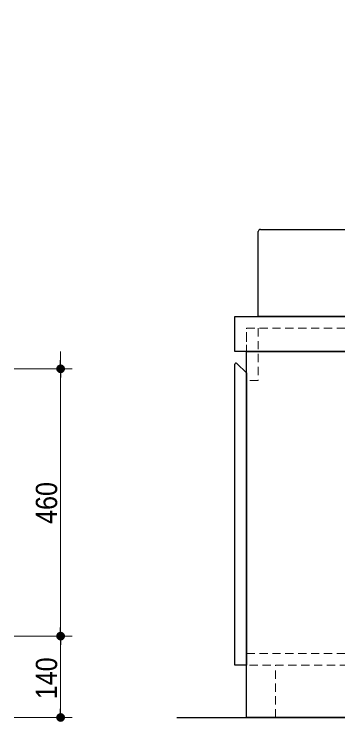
# Model space of a CAD drawing. Units: millimetres, scale not verified. Extents: x -6062 to 6062, y -3045 to 3045.
# Drawn here: x -4348 to -3790, y -2028 to -810 of the extents above; entities that cross this region are included whole.
import ezdxf
from ezdxf.enums import TextEntityAlignment as Align

# ---------------------------------------------------------------- set-up
doc = ezdxf.new("R2010")
doc.units = ezdxf.units.MM
doc.header["$LTSCALE"] = 20
doc.header["$PDMODE"] = 32
doc.header["$PDSIZE"] = 10
doc.linetypes.add('USER1', pattern=[1.11, 0.71, -0.4])
for name, color, linetype, lineweight in [('0-0_5ボウル・キャビネット', 7, 'Continuous', 15), ('0-2_2寸法-1', 7, 'Continuous', 15), ('0-3_0', 7, 'Continuous', 25), ('0-6_2寸法-2', 7, 'Continuous', 15)]:
    doc.layers.add(name, color=color, linetype=linetype, lineweight=lineweight)
doc.layers.add('0-4_Defpoints', color=7, linetype='Continuous')
doc.styles.add('ＭＳ Ｐゴシック', font='')
doc.styles.get('ＭＳ Ｐゴシック').set_extended_font_data('MS PGothic')

# ---------------------------------------------------------------- blocks, each defined once
blk = doc.blocks.new('グループ-1')
at = {"layer": '0-0_5ボウル・キャビネット', "lineweight": 30}
blk.add_line((-42720, -23600), (-34880, -23600), dxfattribs=at)
blk.add_lwpolyline([(-34800, -23680), (-34800, -26600), (-42800, -26600), (-42800, -23680)], dxfattribs=at)
at = {"layer": '0-0_5ボウル・キャビネット', "linetype": 'USER1'}
blk.add_lwpolyline([(-38050, -26211.1), (-38300, -26360), (-38300, -26560), (-39300, -26560), (-39300, -26360), (-39550, -26211.1)], dxfattribs=at)
at = {"layer": '0-0_5ボウル・キャビネット', "lineweight": 30}
for centre, start, end in [((-42720, -23680), 90, 180), ((-34880, -23680), 0, 90)]:
    blk.add_arc(centre, 80, start, end, dxfattribs=at)
blk = doc.blocks.new('_Dot')
at = {"layer": '0-3_0'}
blk.add_line((-10, 0), (-20, 0), dxfattribs=at)
for points in [[(0, 0), (-10, 0), (-9.92, 1.25)], [(0, 0), (-9.92, -1.25), (-10, 0)], [(0, 0), (-9.92, 1.25), (-9.69, 2.49)], [(0, 0), (-9.69, -2.49), (-9.92, -1.25)], [(0, 0), (-9.69, 2.49), (-9.3, 3.68)], [(0, 0), (-9.3, -3.68), (-9.69, -2.49)], [(0, 0), (-9.3, 3.68), (-8.76, 4.82)], [(0, 0), (-8.76, -4.82), (-9.3, -3.68)], [(0, 0), (-8.76, 4.82), (-8.09, 5.88)], [(0, 0), (-8.09, -5.88), (-8.76, -4.82)], [(0, 0), (-8.09, 5.88), (-7.29, 6.85)], [(0, 0), (-7.29, -6.85), (-8.09, -5.88)], [(0, 0), (-7.29, 6.85), (-6.37, 7.71)], [(0, 0), (-6.37, -7.71), (-7.29, -6.85)], [(0, 0), (-6.37, 7.71), (-5.36, 8.44)], [(0, 0), (-5.36, -8.44), (-6.37, -7.71)], [(0, 0), (-5.36, 8.44), (-4.26, 9.05)], [(0, 0), (-4.26, -9.05), (-5.36, -8.44)], [(0, 0), (-4.26, 9.05), (-3.09, 9.51)], [(0, 0), (-3.09, -9.51), (-4.26, -9.05)], [(0, 0), (-3.09, 9.51), (-1.87, 9.82)], [(0, 0), (-1.87, -9.82), (-3.09, -9.51)], [(0, 0), (-1.87, 9.82), (-0.63, 9.98)], [(0, 0), (-0.63, -9.98), (-1.87, -9.82)], [(0, 0), (-0.63, 9.98), (0.63, 9.98)], [(0, 0), (0.63, -9.98), (-0.63, -9.98)], [(0, 0), (0.63, 9.98), (1.87, 9.82)], [(0, 0), (1.87, 9.82), (3.09, 9.51)], [(0, 0), (3.09, 9.51), (4.26, 9.05)], [(0, 0), (4.26, 9.05), (5.36, 8.44)], [(0, 0), (5.36, 8.44), (6.37, 7.71)], [(0, 0), (6.37, 7.71), (7.29, 6.85)], [(0, 0), (7.29, 6.85), (8.09, 5.88)], [(0, 0), (8.09, 5.88), (8.76, 4.82)], [(0, 0), (8.76, 4.82), (9.3, 3.68)], [(0, 0), (9.3, 3.68), (9.69, 2.49)], [(0, 0), (9.69, 2.49), (9.92, 1.25)], [(0, 0), (9.92, 1.25), (10, 0)], [(0, 0), (1.87, -9.82), (0.63, -9.98)], [(0, 0), (3.09, -9.51), (1.87, -9.82)], [(0, 0), (4.26, -9.05), (3.09, -9.51)], [(0, 0), (5.36, -8.44), (4.26, -9.05)], [(0, 0), (6.37, -7.71), (5.36, -8.44)], [(0, 0), (7.29, -6.85), (6.37, -7.71)], [(0, 0), (8.09, -5.88), (7.29, -6.85)], [(0, 0), (8.76, -4.82), (8.09, -5.88)], [(0, 0), (9.3, -3.68), (8.76, -4.82)], [(0, 0), (9.69, -2.49), (9.3, -3.68)], [(0, 0), (9.92, -1.25), (9.69, -2.49)], [(0, 0), (10, 0), (9.92, -1.25)]]:
    blk.add_solid(points, dxfattribs=at)

msp = doc.modelspace()

# ---------------------------------------------------------------- linework, layer by layer
at = {"layer": '0-0_5ボウル・キャビネット', "linetype": 'USER1'}
msp.add_line((-3897.5, -2020), (-3897.5, -1930), dxfattribs=at)
at = {"layer": '0-0_5ボウル・キャビネット', "lineweight": 30}
for points in [[(-4067.5, -2020), (-3417.5, -2020), (-3417.5, -770)], [(-3964.09, -1410.59), (-3947.5, -1427.17), (-3947.5, -1930), (-3967.5, -1930), (-3967.5, -1412)]]:
    msp.add_lwpolyline(points, dxfattribs=at)
for points in [[(-3967.5, -1330), (-3417.5, -1330), (-3417.5, -1390), (-3967.5, -1390)], [(-3947.5, -1390), (-3417.5, -1390), (-3417.5, -2020), (-3947.5, -2020)]]:
    msp.add_lwpolyline(points, close=True, dxfattribs=at)
at = {"layer": '0-0_5ボウル・キャビネット', "linetype": 'USER1'}
msp.add_lwpolyline([(-3947.5, -1393.08), (-3947.5, -1350), (-3437.5, -1350), (-3437.5, -1910)], dxfattribs=at)
for points in [[(-3947.5, -1350), (-3927.5, -1350), (-3927.5, -1440), (-3947.5, -1440)], [(-3947.5, -1910), (-3417.5, -1910), (-3417.5, -1930), (-3947.5, -1930)]]:
    msp.add_lwpolyline(points, close=True, dxfattribs=at)
at = {"layer": '0-0_5ボウル・キャビネット', "lineweight": 30}
for start, end in [(112.5, 180), (45, 112.5)]:
    msp.add_arc((-3965.5, -1412), 2, start, end, dxfattribs=at)
at = {"layer": '0-2_2寸法-1'}
for p, q in [((-4347.5, -1420), (-4247.5, -1420)), ((-4267.5, -1864.99), (-4267.5, -1435.01)), ((-4347.5, -1880), (-4247.5, -1880)), ((-4347.5, -1880), (-4247.5, -1880)), ((-4267.5, -1895.01), (-4267.5, -2004.99)), ((-4347.5, -2020), (-4247.5, -2020))]:
    msp.add_line(p, q, dxfattribs=at)
at = {"layer": '0-4_Defpoints'}
for p in [(-4267.5, -1420), (-4267.5, -2020)]:
    msp.add_point(p, dxfattribs=at)
at = {"layer": '0-6_2寸法-2'}
for p, q in [((-4267.5, -1404.99), (-4267.5, -1389.99)), ((-4347.5, -1420), (-4247.5, -1420)), ((-4267.5, -1880), (-4267.5, -1420)), ((-4347.5, -1880), (-4247.5, -1880)), ((-4267.5, -1895.01), (-4267.5, -1910.01))]:
    msp.add_line(p, q, dxfattribs=at)

# ---------------------------------------------------------------- block references
at = {"layer": '0-0_5ボウル・キャビネット', "xscale": 0.05, "yscale": 0.05}
msp.add_blockref('グループ-1', (-1787.5, 0), dxfattribs=at)
at = {"layer": '0-2_2寸法-1', "xscale": 0.7503418, "yscale": 0.7503418}
for p, rotation in [((-4267.5, -1420), 90), ((-4267.5, -1880), 270), ((-4267.5, -1880), 90), ((-4267.5, -2020), 270)]:
    msp.add_blockref('_Dot', p, dxfattribs=dict(at, rotation=rotation))
at = {"layer": '0-6_2寸法-2', "xscale": 0.7503418, "yscale": 0.7503418}
for p, rotation in [((-4267.5, -1420), 270), ((-4267.5, -1880), 90)]:
    msp.add_blockref('_Dot', p, dxfattribs=dict(at, rotation=rotation))

# ---------------------------------------------------------------- texts
at = {"layer": '0-2_2寸法-1', "style": 'ＭＳ Ｐゴシック', "width": 0.9}
for s, p in [('460', (-4262.54, -1686.89)), ('140', (-4262.54, -1988.61))]:
    msp.add_text(s, height=36.66, rotation=90, dxfattribs=at).set_placement(p, align=Align.BOTTOM_LEFT)

doc.saveas('drawing.dxf')
